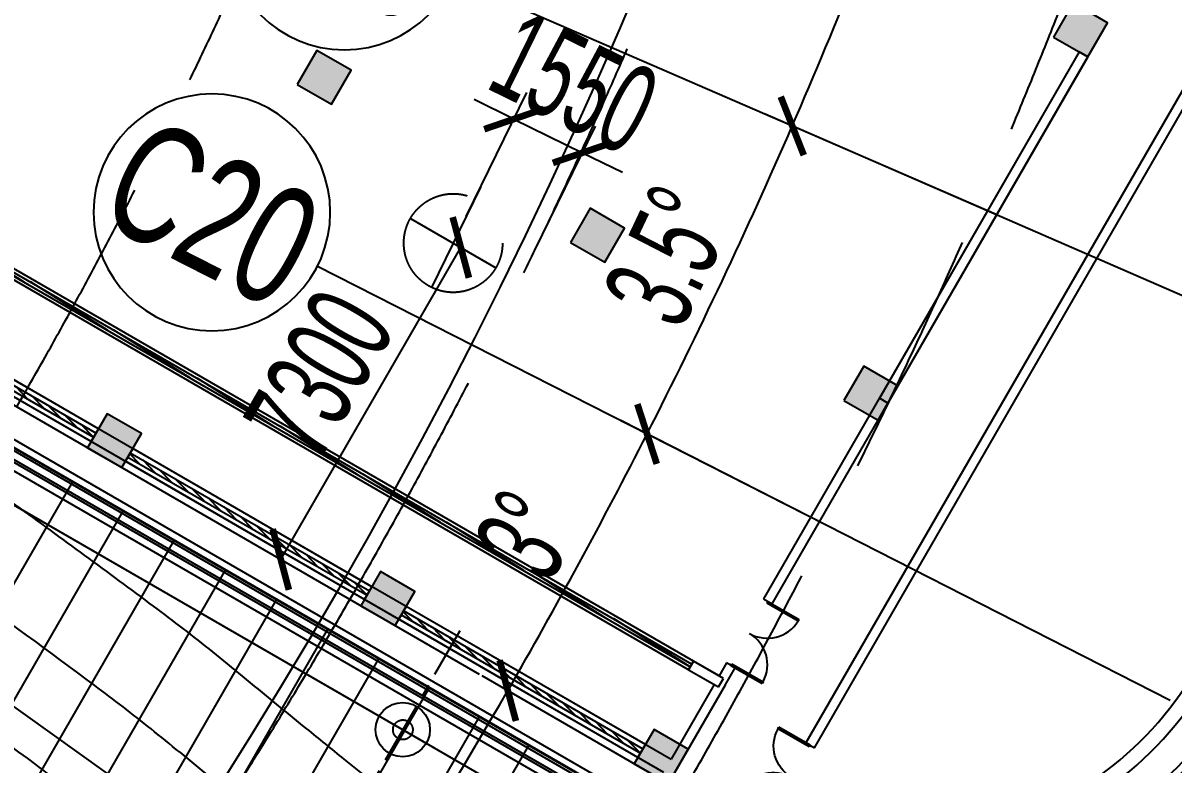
# Model space of a CAD drawing. Extents: x 1962160 to 37842216, y -162679 to 2997677.
# Drawn here: x 37701686 to 37725001, y 2698876 to 2713909 of the extents above; entities that cross this region are included whole.
import ezdxf
from ezdxf.enums import TextEntityAlignment as Align

# ---------------------------------------------------------------- set-up
doc = ezdxf.new("R2010")
doc.units = 0
doc.header["$LTSCALE"] = 1000
for name, pattern in [('CENTER', [2, 1.25, -0.25, 0.25, -0.25]), ('CENTER2', [28.575000000000003, 19.05, -3.175, 3.175, -3.175]), ('DASH', [0.35, 0.25, -0.1]), ('HIDDEN', [0.375, 0.25, -0.125])]:
    doc.linetypes.add(name, pattern=pattern)
doc.layers.get('0').update_dxf_attribs({"color": 8})
doc.layers.get('Defpoints').update_dxf_attribs({"color": 8})
for name, color, linetype in [('#幕墙线-平面', 8, 'Continuous'), ('#标注', 8, 'Continuous'), ('#虚线', 8, 'HIDDEN'), ('#轴线', 8, 'CENTER2'), ('1-WIN-1', 8, 'Continuous'), ('A-AL-E', 8, 'Continuous'), ('A-COLS-PLAN-C', 8, 'DASH'), ('A-COLS-PLAN-S', 8, 'DASH'), ('A-DETL-ALUM', 8, 'Continuous'), ('A-FLOR', 8, 'Continuous'), ('A-FLOR-OTLN', 8, 'Continuous'), ('A-GRID', 8, 'CENTER'), ('A-HATH', 8, 'Continuous'), ('A-ROOF-DRAN', 8, 'Continuous'), ('A-STRS-HRAL', 8, 'Continuous'), ('COLUMN', 8, 'Continuous'), ('DIM', 8, 'Continuous'), ('G-ACCS', 8, 'Continuous'), ('PUB_HATCH', 8, 'Continuous'), ('周边建筑', 8, 'Continuous'), ('水-雨水-压力流-标识', 8, 'Continuous')]:
    doc.layers.add(name, color=color, linetype=linetype)
doc.layers.add('A-X-CHEK', color=8, linetype='Continuous', plot=False)
doc.styles.add('#文字', font='jrs.shx', dxfattribs={"width": 0.7, "bigfont": 'hztxt.shx'})
doc.styles.add('JHZX', font='jrs.shx', dxfattribs={"width": 0.6, "bigfont": 'jhz.shx'})
doc.dimstyles.new('JZBZ-600', dxfattribs={"dimscale": 600, "dimtxt": 3, "dimasz": 1.5, "dimexe": 1, "dimexo": 1, "dimgap": 0.5, "dimtad": 1, "dimdec": 0, "dimdsep": 46, "dimtxsty": 'JHZX', "dimblk1": 'ARCHTICK', "dimblk2": 'ARCHTICK', "dimsah": 1, "dimcen": 0, "dimclrd": 1, "dimclre": 1, "dimclrt": 2, "dimadec": 1, "dimazin": 2, "dimtfac": 1, "dimtdec": 0, "dimtix": 1, "dimtmove": 0, "dimatfit": 3, "dimfxl": 1, "dimtolj": 1, "dimlwd": -1, "dimlwe": -1, "dimarcsym": 1})
pattern_1 = [(45, (0, 0), (-112.2532015133644, 112.2532015133644), []), (135, (0, 0), (-112.2532015133644, -112.2532015133644), [])]

# ---------------------------------------------------------------- blocks, each defined once
blk = doc.blocks.new('排水沟区域')
at = {"layer": 'A-HATH'}
h = blk.add_hatch(dxfattribs=at)
h.set_pattern_fill('ANSI37', color=256, scale=100)
h.set_pattern_definition(pattern_1)
edge = h.paths.add_edge_path()
edge.add_arc((35778522.43798675, 2918796.431129921), 1000.000000004119, 120.2513389293086, 180.0611081181993)
edge.add_arc((35647972.51224888, 2918657.177441949), 129550.0000067052, -26.115268491145287, 0.06111572363391815, ccw=False)
edge.add_arc((35744722.34777939, 2871227.947781294), 21800.00000028814, 300.02065612525064, 333.8847315070043, ccw=False)
edge.add_line((35755629.15340651, 2852352.524844979), (35755680.94668974, 2851978.750137373))
edge.add_arc((35744722.34777935, 2871227.947781334), 22150.00000034079, 299.6529283032327, 333.8847315069859)
edge.add_arc((35647972.51224888, 2918657.177441952), 129900.000006708, 333.8847315088539, 360.0611157236328)
edge.add_arc((35778522.43798663, 2918796.431262648), 650.0000000304941, 140.4372062808601, 180.0611157224816, ccw=False)
edge.add_arc((35647972.51119545, 2918657.17751794), 130050.0010594674, 0.2437463736575025, 0.4419274721068583)
h = blk.add_hatch(dxfattribs=at)
h.set_pattern_fill('ANSI37', color=256, scale=100)
h.set_pattern_definition(pattern_1)
edge = h.paths.add_edge_path()
edge.add_arc((35647972.51225499, 2918657.177441645), 65100.0000012061, 322.14232842016406, 322.4531751002439, ccw=False)
edge.add_line((35699371.4155573, 2878705.171991638), (35710098.52591892, 2872511.871939205))
edge.add_arc((35680273.52592783, 2820853.456598331), 59649.99999998869, 38.01189623978013, 60.00000000987711, ccw=False)
edge.add_arc((35744722.34777962, 2871227.947781262), 22150.00000015055, 218.0118962393887, 299.374672109322)
edge.add_line((35755587.33435256, 2851925.75705647), (35755535.64254402, 2852298.799455345))
edge.add_arc((35744722.34777962, 2871227.947781258), 21800.00000013873, 218.0118962393722, 299.73721067603617, ccw=False)
edge.add_arc((35680273.52592785, 2820853.45659831), 59999.99999999597, 38.01189623980522, 60.00000000990575)
edge.add_line((35710273.52591886, 2872814.98083056), (35699587.40959853, 2878984.612962234))
blk.add_lwpolyline([(35778018.6438231, 2919660.254862337, 0.267059757463226), (35777522.43855549, 2918795.364592261, -0.1147152888506291), (35764296.79246084, 2861632.057232466, -0.1488447251193125), (35755629.15340651, 2852352.524844979), (35755680.94668974, 2851978.750137373, 0.1504851812571762), (35764611.06106812, 2861477.994769538, 0.1147152888506304), (35777872.43835638, 2918795.737926901, -0.1746354431980764), (35778021.33543294, 2919210.431541297, 0.0008647283863250318)], format="xyb", close=True, dxfattribs=at)
blk = doc.blocks.new('A$C58e34137')
at = {"layer": 'A-X-CHEK'}
blk.add_blockref('排水沟区域', (-35647972.51433039, -2918657.17947907), dxfattribs=at)
blk = doc.blocks.new('1100')
at = {"layer": 'A-DETL-ALUM', "ltscale": 0.3}
blk.add_circle((35572079.41488183, 2737404.62498665), 550, dxfattribs=at)
blk = doc.blocks.new('_YZHK')
blk.add_circle((0, 0), 0.5)
blk = doc.blocks.new('ASDFASD')
at = {"layer": 'A-COLS-PLAN-C', "ltscale": 0.3, "xscale": 400, "yscale": 400, "zscale": 400}
blk.add_blockref('_YZHK', (35743702.64604042, 2861366.632988048), dxfattribs=at)
blk = doc.blocks.new('$WINLIB2D$00000039')
for points in [[(-0.4999999999983409, 0.5000000000445652), (-0.4999999999999964, -0.4999999999999716)], [(0.5000000000016591, 0.4999999999536158), (-0.4999999999983409, 0.5000000000445652)], [(0.4999999999983338, -0.5000000000463842), (0.4999999999999609, 0.4999999999999432)], [(-0.499999999999428, 0.1666666667124446), (0.500000000000572, 0.1666666666205998)], [(-0.3838834764901549, -0.166666666632409), (-0.4479860405916831, 0.1666666667079113)], [(-0.3158924398378069, -0.166666666637866), (-0.3799950039392748, 0.1666666667006353)], [(-0.2479014031851996, -0.166666666645142), (-0.3120039672867243, 0.1666666666951784)], [(-0.1799103665328481, -0.1666666666505989), (-0.2440129306343159, 0.1666666666887977)], [(-0.1119193298802692, -0.1666666666569512), (-0.1760218939817904, 0.1666666666824455)], [(-0.04392829322788927, -0.1666666666633319), (-0.1080308573293216, 0.1666666666760648)], [(0.02406274342471804, -0.1666666666696841), (-0.04003982067680312, 0.1666666666697125)], [(0.09205378007703402, -0.1666666666751411), (0.02795121597557682, 0.1666666666642556)], [(0.1600448167296129, -0.1666666666815217), (0.0959422526280953, 0.1666666666578749)], [(0.2280358533819644, -0.166666666687874), (0.163933289280525, 0.1666666666505989)], [(0.2960268900345753, -0.1666666666942547), (0.231924325933047, 0.1666666666460657)], [(0.3640179266869801, -0.1666666667006069), (0.2999153625854838, 0.166666666639685)], [(0.4320089633395341, -0.1666666667060639), (0.3679063992380058, 0.166666666632409)], [(0.4999999999916831, -0.1666666667115209), (0.4358974358904746, 0.1666666666260568)], [(-0.4518745131427302, -0.1666666666260284), (-0.5000000000072298, 0.08358586507802102)], [(-0.500000000000572, -0.1666666666214951), (0.499999999999428, -0.1666666667124446)], [(0.4999999999983338, -0.5000000000463842), (-0.5000000000016662, -0.4999999999554348)]]:
    blk.add_lwpolyline(points)
blk = doc.blocks.new('$DorLib2D$00000002')
at = {"layer": '1-WIN-1'}
for p, q in [((-0.5000000000002274, 1.70530256582424e-13), (-0.5, 0.4875000000000114)), ((-0.4750000000001364, 0.4875000000002387), (-0.5, 0.4875000000000114)), ((-0.4750000000001364, 1.70530256582424e-13), (-0.4750000000001364, 0.4875000000002387)), ((0.4749999999999091, 5.684341886080801e-14), (0.4749999999999091, 0.4875000000001251)), ((0.4749999999999091, 0.4875000000001251), (0.4999999999997726, 0.4875000000001251)), ((0.5, -5.684341886080801e-14), (0.4999999999997726, 0.4875000000001251)), ((-0.5000000000002274, 1.70530256582424e-13), (-0.4750000000001364, 1.70530256582424e-13)), ((0.5, -5.684341886080801e-14), (0.4749999999999091, 5.684341886080801e-14))]:
    blk.add_line(p, q, dxfattribs=at)
for centre, start, end in [((-0.4875000000001819, 5.684341886080801e-14), 0, 88.53071642340379), ((0.4874999999999545, 5.684341886080801e-14), 91.46928357659621, 180)]:
    blk.add_arc(centre, 0.4875, start, end, dxfattribs=at)
blk = doc.blocks.new('_FZH')
blk.add_lwpolyline([(-0.5, -0.5), (0.5, -0.5), (0.5, 0.5), (-0.5, 0.5)], close=True)
at = {"layer": 'PUB_HATCH'}
blk.add_solid([(-0.5, -0.5), (0.5, -0.5), (-0.5, 0.5), (0.5, 0.5)], dxfattribs=at)
blk = doc.blocks.new('567')
at = {"layer": '周边建筑'}
for p, q in [((79588.02985151112, 88437.29776327312), (67813.23524376005, 99417.47137111425)), ((67676.8355717361, 99271.20063079102), (79451.63017948717, 88291.02702295082)), ((67195.64971416444, 96985.2587800324), (67059.25004214793, 96838.98803970916)), ((67195.64971413463, 96985.25856994092), (67059.25004213303, 96838.98782961816)), ((67059.25004214793, 96838.98803970916), (72983.21502527595, 91314.8013232206)), ((67059.25004213303, 96838.98782961816), (76417.8337489292, 88111.96733819693)), ((67195.64971416444, 96985.2587800324), (73119.614697285, 91461.07206354244)), ((76554.2334209308, 88258.23807852017), (67195.64971413463, 96985.25856994092)), ((73119.614697285, 91461.07206354244), (72983.21502527595, 91314.8013232206)), ((79451.63017948717, 88291.02702295082), (79588.02985151112, 88437.29776327312)), ((76417.8337489292, 88111.96733819693), (76554.2334209308, 88258.23807852017)), ((77651.2639733702, 87235.24053843273), (77514.86430136114, 87088.96979811043)), ((77946.54912798107, 86959.88267704844), (77651.2639733702, 87235.24053843273)), ((77514.86430136114, 87088.96979811043), (77737.0140858069, 86881.81177273393)), ((77805.21392181516, 86954.94714289904), (77327.88447584957, 86443.0739806816)), ((77737.0140858069, 86881.81177273393), (77327.88447584212, 86443.07398068206)), ((77474.15521618724, 86306.67430867255), (77951.48466213793, 86818.54747088999)), ((77474.15521617979, 86306.6743086651), (77883.28482611477, 86745.41210072534)), ((77951.48466213793, 86818.54747088999), (77805.21392181516, 86954.94714289904)), ((77883.28482611477, 86745.41210072534), (79163.15836526453, 85551.91071712924)), ((77946.54912798107, 86959.88267704844), (79445.82421632111, 85561.78603891982)), ((77327.88447584212, 86443.07398068206), (77474.15521617979, 86306.6743086651)), ((77327.88447584957, 86443.0739806816), (77474.15521618724, 86306.67430867255)), ((58569.47624302655, 63465.12863388611), (79163.15836526453, 85551.91071712924)), ((58714.9179366231, 63181.2020795648), (79382.5644761771, 85347.31120870961))]:
    blk.add_line(p, q, dxfattribs=at)
blk.add_lwpolyline([(51545.86369138211, 114974.0141785215, -0.06666786033998978), (79983.71774893254, 97358.1270108968, -0.4327152502716894), (80756.21607623994, 85720.67174874991), (59352.30016976595, 62767.78205864877, -0.3893999561661833), (48564.77200990915, 61928.61147829099, 0.1645435660436389), (999.9999528080225, 78693.64650399983)], format="xyb", dxfattribs=at)
for radius in [7399.999999997053, 7099.999999997052]:
    blk.add_arc((74905.38625394553, 91176.6586156115), radius, 316.9999997712495, 50.59548439696344, dxfattribs=at)
at = {"layer": 'COLUMN', "xscale": 800.000000000408, "yscale": 800.000000000408, "zscale": 800.000000000408, "rotation": 47.00000000001015}
for p in [(66630.30886431038, 96965.51646539429), (72846.81532806903, 91168.53040486434), (68482.0258236751, 86487.86671450082), (79063.32179810107, 85371.54433583561), (64117.23631926626, 81807.20302413823), (74698.53229370713, 80690.88064547209), (70333.7427892983, 76010.2169551095)]:
    blk.add_blockref('_FZH', p, dxfattribs=at)
at = {"layer": '周边建筑'}
for name, p, xscale, yscale, zscale, rotation in [('$DorLib2D$00000002', (77034.54886115342, 87673.60393831134), 1500, 1500, 200, 317.0000000001526), ('$DorLib2D$00000002', (80068.34529171884, 87852.66362306476), -1500.000000000001, 1500, 200, 137.0000000001527), ('$WINLIB2D$00000039', (67625.23237909377, 75891.62554929405), 28668.06737196897, 200, 28668.06737196897, 47.00000000000413), ('$WINLIB2D$00000039', (67625.23237910122, 75891.62554930104), 28668.06737196897, 200.0000000000001, 28668.06737196897, 47.00000000000397), ('$WINLIB2D$00000039', (76955.92499743402, 82961.2761676535), 5600, 299.9999999999999, 5600, 47.00000000000436), ('$WINLIB2D$00000039', (72591.13549303263, 78280.61247729557), 5600, 299.9999999999999, 5600, 47.00000000000436), ('$WINLIB2D$00000039', (68226.3459886238, 73599.94878692972), 5600, 299.9999999999999, 5600, 47.00000000000436)]:
    blk.add_blockref(name, p, dxfattribs=dict(at, xscale=xscale, yscale=yscale, zscale=zscale, rotation=rotation))
blk = doc.blocks.new('总体道路0521')
at = {"layer": 'G-ACCS'}
blk.add_line((35648068.32808612, 2918594.665559466), (35648041.65957485, 2918613.688023686), dxfattribs=at)
blk = doc.blocks.new('A$C06ac024f')
at = {"layer": 'A-AL-E'}
blk.add_line((101589.8477521315, -59576.68340815231), (62999.84299910814, -37296.73377597518), dxfattribs=at)
for points in [[(147247.0268306136, 934.9976814794354), (130544.2487986535, 789.2347458549775, 0.411971782924628), (129899.9214165211, 138.5661601070315, -0.1147152888506085), (116638.5441282466, -57179.17699726066, -0.5535839278639791), (79298.22443350405, -61069.74940975336, 0.09623666010405146), (62126.00897890329, -46145.29982751934), (51398.89861740917, -39951.99977517687)], [(147245.6210697815, 1134.993029267993), (130542.5034915507, 989.2271304680035, 0.4119717829241812), (129699.9215302989, 138.3528260248713, -0.1147152888506127), (116458.9620669484, -57091.14130415907, -0.5535839278638499), (79455.80101504922, -60946.5843946375, 0.09623666010405128), (62226.00897887349, -45972.09474674379), (51522.52881834656, -39792.43759728689)], [(123777.9805633649, -24348.15376469167, -0.06675319751200123), (112989.6129839644, -56099.62711645942, -0.4327152502716672), (101614.8477521315, -59533.38213796448), (63025.62622740865, -37253.88470285665, -0.3161234074541413), (59062.56976918876, -27379.22548662778, -0.3161234074541413)]]:
    blk.add_lwpolyline(points, format="xyb", dxfattribs=at)
blk.add_arc((105689.8477521315, -52475.27509712335), 8199.999999995012, 239.9999999953818, 333.5954845277489, dxfattribs=at)
at = {"layer": 'A-FLOR-OTLN'}
blk.add_lwpolyline([(107226.3362906799, -63927.87709462829), (55482.87519954145, -34053.77590486221)], dxfattribs=at)
at = {"layer": 'A-ROOF-DRAN'}
for points in [[(97303.70176269859, -46299.39495230466), (96309.65237525105, -48327.1342901499)], [(95883.80543696135, -46929.22398365336), (97615.8562445268, -47929.22398365336)]]:
    blk.add_lwpolyline(points, dxfattribs=at)
at = {"layer": 'A-STRS-HRAL'}
for points in [[(107626.9789506048, -66090.61860063765, 0.1478818297267307), (116144.6934596747, -56937.07884122431, 0.1147152888506323), (129349.9217294008, 137.9794913837686, -0.2921176914160799), (130044.202333577, 1227.491356804036, -0.0004314041199048056), (130046.12688227, 1003.083227803465, 0.2670597927611648), (129549.9216156229, 138.1928254636005, -0.1147152888506291), (116324.2755209729, -57025.11453433149, -0.1488447251181333), (107656.6364667341, -66304.6469217604), (107626.9789505079, -66090.6186006954)], [(62825.62622740865, -37600.29486436816), (101414.8477521315, -59879.79229947738, 0.1653430325044177), (106813.8457701206, -60951.07172376709), (106786.3939477056, -60752.9611531226, -0.1653070570733526), (101514.8477521315, -59706.58721872047), (62925.62622740865, -37427.08978361171, -0.2993344803254237), (58486.30520709604, -28589.53009189107, -0.002117859348563154), (58242.01538074017, -29083.96067959536, 0.2840107938774867), (62825.62622740865, -37600.29486436862)]]:
    blk.add_lwpolyline(points, format="xyb", dxfattribs=at)
blk.add_lwpolyline([(124224.6663587168, -24148.15376469167, -0.06731369427257837), (113347.8836701885, -56277.50942415465, -0.2464161646341747), (106912.8993210867, -60937.34605284547), (106885.4474986643, -60739.23548219865, 0.2463790203140951), (113168.7483270764, -56188.5682703061, 0.06683138501878852), (123981.8070139214, -24348.15376469167), (123777.9805633724, -24348.15376469167, 0.0004038850595433777), (123817.154448621, -24148.15376469167)], format="xyb", close=True, dxfattribs=at)
at = {"xscale": 1000, "yscale": 1000, "zscale": 1000}
blk.add_blockref('总体道路0521', (-35647972511.19448, -2918657176.530752), dxfattribs=at)
at = {"layer": 'A-COLS-PLAN-S'}
blk.add_blockref('ASDFASD', (-35647972.51693987, -2918657.171766797), dxfattribs=at)
at = {"layer": '周边建筑', "rotation": 283.0000003899075}
blk.add_blockref('567', (-0.006137371063232422, 0.004641769453883171), dxfattribs=at)
at = {"layer": '水-雨水-压力流-标识'}
blk.add_blockref('1100', (-35476351.3790034, -2794693.355861423), dxfattribs=at)
blk = doc.blocks.new('A$C80b62fe7')
at = {"layer": '#幕墙线-平面'}
for points in [[(218646.7388422862, 190065.3955623615), (201593.5581931472, 189916.5747094234, 0.4119717829255389), (200691.4998581558, 189005.6386893718, -0.1147152888506106), (187456.6657422855, 131802.6192673431, -0.5535839278639024), (150554.6522832364, 127957.7149734693, 0.09623666010403958), (133307.5872725919, 142947.2166410601), (122272.0149562731, 149318.607285982)], [(218649.0077415183, 189805.4054623647), (201595.8270923793, 189656.5846094266, 0.411971782924628), (200951.4997102469, 189005.9160236786, -0.1147152888506085), (187690.1224219725, 131688.1728663109, -0.5535839278639791), (150349.8027272299, 127797.6004538182, 0.09623666010405146), (133177.5872726291, 142722.0500360522), (122142.0149563104, 149093.4406809756)], [(195084.6700434908, 164469.0136061809, -0.06675319751200197), (184274.0672237352, 132652.0992471087, -0.4327152502716498), (172536.4260458574, 129108.8011206249), (133941.2579975277, 151391.7317827353, -0.3343935613356593), (130022.9198136404, 162147.9228028324, -0.3343935613356593)], [(194829.5588570908, 164519.1960988799, -0.06675319751200183), (184041.1912776902, 132767.7227471122, -0.4327152502716672), (172666.4260458574, 129333.9677256071), (134077.2045211345, 151613.4651607149, -0.3341902026022402), (130271.6078319177, 162072.0659009404)], [(182890.1506619751, 128857.4927687338, -0.01076884053948309), (180713.1183873489, 127017.3219446596, -0.03626417041005763), (180017.3510643169, 126533.4092689361, -0.01789582498917662), (178678.5651120767, 125803.0327644255, -0.02393234155112224), (177635.0724715889, 125342.3119623968, -0.02024565277453521), (176282.0939080566, 124882.7548401933, -0.02452695748600125), (175135.6211134866, 124604.7360344734, -0.02222244207336522), (173952.372189112, 124432.6469757305, -0.0215327851687353), (172720.4147801623, 124362.4374498986, -0.02144207312743361), (171656.9050181285, 124393.2962371935, -0.0173272516336457), (170347.9559182674, 124533.2770384322, -0.03019079122238872), (168875.1888210997, 124834.2001912165, -0.02660506623024319), (167253.7182845175, 125362.7555940663, -0.02908310061926759), (165302.5325971171, 126249.2614454161, -0.04667064726213276), (164182.3949038014, 126979.7548202109, -0.001278206255868129), (163090.3869561926, 127851.5207071807, -0.001770644411277189), (162305.9307893589, 128485.6337761669, -0.001424014314989564), (160987.4808338359, 129565.4002510905, 0.003344552771131238), (160424.3559326157, 130022.9783236948, 0.008983710404575783), (159339.4108686224, 130861.0222703721, 0.003615762373146569), (156592.339115195, 132874.5071188109, 0.0006613127029095337)], [(173945.6968086883, 128460.3663734002, -0.01045501911056014), (173553.0880393535, 128412.668604786, -0.02153278516857772), (172664.9376542941, 128362.0527174594, -0.0214420731274291), (171944.1991386786, 128382.9656581231, -0.01732725163365384), (170910.8314967602, 128493.4754025461, -0.03019079122256962), (169910.9077868536, 128697.784825203, -0.02660506623029596), (168693.8722720593, 129094.5053836647, -0.02908310061930554), (167165.9814727828, 129788.6905360701, -0.04667064726211993), (166669.9615904167, 130112.1679442455, -0.001278206255869709), (165593.9365309104, 130971.1744583081, -0.001770644411273564), (164831.5125523657, 131587.4778661183, -0.001424014314986788), (163530.6897997484, 132652.8082506475, 0.003344552771157811), (162926.0347054079, 133144.1324880603, 0.008983710404549561), (161727.3436487988, 134070.0372340898, 0.003615762373135348), (158933.6118264422, 136117.7218960961, 0.0006613127029093515), (157234.0347760245, 137341.2283422733, 0.001027735854683763), (156129.9226829186, 138130.4172370327, 0.001861813057788651), (154512.1674485579, 139272.6764075179, 0.01174549583909836), (154098.4078371376, 139548.2630980932), (152167.7545739487, 140769.7115137717), (150378.8046443462, 141901.5098013827)]]:
    blk.add_lwpolyline(points, format="xyb", dxfattribs=at)
for centre, radius, start, end in [((71051.57360945642, 188867.3555372115), 128529.4436852644, 333.5022467601689, 195.775796910644), ((71051.57360945642, 188867.3555372115), 127529.4436852644, 333.539850647279, 195.7883970499479), ((18751.9059285894, -58066.99562537391), 237496.587005586, 53.34586096808233, 54.17452899415015), ((136562.5567281246, 100252.4279372268), 40153.25846619939, 51.28700168376271, 53.34586096808233), ((126503.067820996, 87701.969407083), 56237.63990875113, 50.52048951770528, 51.28700168376271), ((351210.1592808589, 360492.1652187551), 297185.2907045887, 230.5204895092236, 230.8468489277043)]:
    blk.add_arc(centre, radius, start, end, dxfattribs=at)
blk = doc.blocks.new('DASWQE')
at = {"layer": '#幕墙线-平面', "ltscale": 10}
for points in [[(82197.74965686351, -64128.31036268221), (89041.68519145995, -52274.26629303303)], [(83123.34807862341, -64891.79932165286), (90066.48442476988, -52865.93440625072)], [(84088.93109756708, -65604.04735596431), (91099.08413472772, -53462.1061267592)], [(85091.66537542641, -66262.96449555643), (92136.45433405787, -54061.03209059266)], [(86128.60855993629, -66866.6172607583), (93175.55103731155, -54660.9548519263)], [(87196.71791864187, -67413.23433575686), (94213.32519288361, -55260.11404000688)], [(88292.8592672795, -67901.21176621784), (95246.73162999004, -55856.75152465282)], [(89413.81616651267, -68329.11766581703), (96272.73799415678, -56449.11657519266)], [(90556.29935999215, -68695.69641786441), (97288.33364515007, -57035.47099767905)], [(91716.95642615855, -68999.8723596977), (98290.53849119693, -57614.09423532989)]]:
    blk.add_lwpolyline(points, dxfattribs=at)
at = {"layer": 'DIM', "ltscale": 10}
blk.add_blockref('A$C80b62fe7', (-71047.03888088465, -188862.9763723449), dxfattribs=at)
blk = doc.blocks.new('_ARCHTICK')
at = {"const_width": 0.15}
blk.add_lwpolyline([(-0.5, -0.5), (0.5, 0.5)], dxfattribs=at)
blk = doc.blocks.new('*D155')
at = {"layer": '#标注', "color": 1, "transparency": 16777216}
for p, q in [((36873853.31221078, 2864816.496296467), (36877503.31220946, 2871138.481741818)), ((36877867.96772259, 2870927.947783146), (36878022.92745173, 2870838.48174182)), ((36874217.96772391, 2864605.962337796), (36874372.92745305, 2864516.496296469))]:
    blk.add_line(p, q, dxfattribs=at)
at = {"layer": 'Defpoints', "color": 0, "transparency": 16777216}
for p in [(36877348.35248033, 2871227.947783146), (36877503.31220946, 2871138.481741818), (36873698.35248165, 2864905.962337796)]:
    blk.add_point(p, dxfattribs=at)
at = {"layer": '#标注', "color": 1, "transparency": 16777216, "xscale": 900, "yscale": 900, "zscale": 900}
for p, rotation in [((36877503.31220946, 2871138.481741818), 60.00000000001737), ((36873853.31221078, 2864816.496296467), 240.0000000000174)]:
    blk.add_blockref('_ARCHTICK', p, dxfattribs=dict(at, rotation=rotation))
at = {"layer": '#标注', "color": 2, "transparency": 16777216, "insert": (36874639.08172558, 2868577.489019135), "char_height": 1800, "attachment_point": 5, "rotation": 60.00000000001737, "style": 'JHZX'}
blk.add_mtext('\\A1;7300', dxfattribs=at)
blk = doc.blocks.new('*D156')
at = {"layer": '#标注', "color": 1, "transparency": 16777216}
for p, q in [((36877612.45955962, 2871766.693967041), (36878844.06641255, 2874279.021519337)), ((36878579.95933326, 2873740.275335439), (36877771.8400574, 2874136.435954386)), ((36878579.95933326, 2873740.275335439), (36879971.72030832, 2873057.998713922)), ((36879004.22053468, 2871084.417345524), (36880235.82738762, 2873596.74489782)), ((36879971.72030832, 2873057.998713922), (36880779.83958416, 2872661.838094974))]:
    blk.add_line(p, q, dxfattribs=at)
at = {"layer": 'Defpoints', "color": 0, "transparency": 16777216}
for p in [(36879971.72030832, 2873057.998713922), (36877348.35248032, 2871227.947783142), (36878740.11345538, 2870545.671161626)]:
    blk.add_point(p, dxfattribs=at)
at = {"layer": '#标注', "color": 1, "transparency": 16777216, "xscale": 900, "yscale": 900, "zscale": 900}
for p, rotation in [((36878579.95933326, 2873740.275335439), 333.88473150955), ((36879971.72030832, 2873057.998713922), 153.8847315095499)]:
    blk.add_blockref('_ARCHTICK', p, dxfattribs=dict(at, rotation=rotation))
at = {"layer": '#标注', "color": 2, "transparency": 16777216, "insert": (36879804.05397938, 2874476.629392477), "char_height": 1800, "attachment_point": 5, "rotation": 333.88473150954997, "style": 'JHZX'}
blk.add_mtext('\\A1;1550', dxfattribs=at)
blk = doc.blocks.new('*D159')
at = {"layer": '#标注', "color": 1, "transparency": 16777216}
for p, q in [((36888760.94316844, 2856208.819365203), (36877935.96776515, 2862459.411938431)), ((36882278.00955412, 2846131.057047322), (36872101.88054591, 2853390.285546722))]:
    blk.add_line(p, q, dxfattribs=at)
blk.add_arc((36780603.45404898, 2918661.469190486), 112993.4582868331, 324.4975139136738, 329.9968636039304, dxfattribs=at)
at = {"layer": 'Defpoints', "color": 0, "transparency": 16777216}
for p in [(36780603.45404898, 2918661.469190486), (36874642.33027782, 2856017.943002751), (36889280.5419878, 2855908.790921688), (36882766.46374652, 2845782.614079349)]:
    blk.add_point(p, dxfattribs=at)
at = {"layer": '#标注', "color": 1, "transparency": 16777216, "xscale": 900, "yscale": 900, "zscale": 900}
for p, rotation in [((36878455.56658451, 2862159.383494912), 59.99686360393037), ((36872590.33473831, 2853041.842578752), 234.4975139136738)]:
    blk.add_blockref('_ARCHTICK', p, dxfattribs=dict(at, rotation=rotation))
at = {"layer": '#标注', "color": 2, "transparency": 16777216, "insert": (36874623.14640015, 2858179.44900335), "char_height": 1800, "attachment_point": 5, "rotation": 57.247188758800384, "style": 'JHZX'}
blk.add_mtext('\\A1;5.5°', dxfattribs=at)
blk = doc.blocks.new('*D160')
at = {"layer": '#标注', "color": 1, "transparency": 16777216}
for p, q in [((36891881.99417456, 2861956.421528554), (36880744.64742597, 2867631.763580071)), ((36888760.94316843, 2856208.819365203), (36877935.96776508, 2862459.411938468))]:
    blk.add_line(p, q, dxfattribs=at)
blk.add_arc((36780603.45404897, 2918661.469190497), 112993.4582867599, 329.9968636039249, 332.9976294272809, dxfattribs=at)
at = {"layer": 'Defpoints', "color": 0, "transparency": 16777216}
for p in [(36780603.45404897, 2918661.469190497), (36879427.00468808, 2863876.184170887), (36892416.58681849, 2861684.005110081), (36889280.54198779, 2855908.790921686)]:
    blk.add_point(p, dxfattribs=at)
at = {"layer": '#标注', "color": 1, "transparency": 16777216, "xscale": 900, "yscale": 900, "zscale": 900}
for p, rotation in [((36881279.2400699, 2867359.347161599), 62.99762942728093), ((36878455.56658444, 2862159.383494947), 239.9968636039249)]:
    blk.add_blockref('_ARCHTICK', p, dxfattribs=dict(at, rotation=rotation))
at = {"layer": '#标注', "color": 2, "transparency": 16777216, "insert": (36878846.89462642, 2865313.519846411), "char_height": 1800, "attachment_point": 5, "rotation": 61.497246515603734, "style": 'JHZX'}
blk.add_mtext('\\A1;3°', dxfattribs=at)
blk = doc.blocks.new('*D161')
at = {"layer": '#标注', "color": 1, "transparency": 16777216}
for p, q in [((36895136.25227564, 2868855.705937676), (36883673.20210895, 2873840.530997375)), ((36891881.99417457, 2861956.421528554), (36880744.64742598, 2867631.763580071))]:
    blk.add_line(p, q, dxfattribs=at)
blk.add_arc((36780603.45404898, 2918661.469190499), 112993.4582867596, 332.9976294272797, 336.4976923137912, dxfattribs=at)
at = {"layer": 'Defpoints', "color": 0, "transparency": 16777216}
for p in [(36780603.45404898, 2918661.469190499), (36882302.93838355, 2869419.85567425), (36895686.47868364, 2868616.434334811), (36892416.5868185, 2861684.005110079)]:
    blk.add_point(p, dxfattribs=at)
at = {"layer": '#标注', "color": 1, "transparency": 16777216, "xscale": 900, "yscale": 900, "zscale": 900}
for p, rotation in [((36884223.42851695, 2873601.259394512), 66.49769231379123), ((36881279.24006991, 2867359.347161599), 242.9976294272797)]:
    blk.add_blockref('_ARCHTICK', p, dxfattribs=dict(at, rotation=rotation))
at = {"layer": '#标注', "color": 2, "transparency": 16777216, "insert": (36881713.6756699, 2870969.7466437), "char_height": 1800, "attachment_point": 5, "rotation": 64.74766087053548, "style": 'JHZX'}
blk.add_mtext('\\A1;3.5°', dxfattribs=at)
blk = doc.blocks.new('*D162')
at = {"layer": '#标注', "color": 1, "transparency": 16777216}
for p, q in [((36897963.24793501, 2875940.810231948), (36886217.25704238, 2880216.520459775)), ((36895136.25227564, 2868855.70593768), (36883673.20210886, 2873840.530997409))]:
    blk.add_line(p, q, dxfattribs=at)
blk.add_arc((36780603.45404895, 2918661.469190462), 112993.4582866792, 336.4976923138119, 339.9977638094157, dxfattribs=at)
at = {"layer": 'Defpoints', "color": 0, "transparency": 16777216}
for p in [(36780603.45404895, 2918661.469190462), (36885119.42621619, 2875720.426148614), (36898527.05549785, 2875735.576141017), (36895686.47868364, 2868616.434334815)]:
    blk.add_point(p, dxfattribs=at)
at = {"layer": '#标注', "color": 1, "transparency": 16777216, "xscale": 900, "yscale": 900, "zscale": 900}
for p, rotation in [((36886781.06460522, 2880011.286368839), 69.99776380941569), ((36884223.42851686, 2873601.259394543), 246.4976923138118)]:
    blk.add_blockref('_ARCHTICK', p, dxfattribs=dict(at, rotation=rotation))
at = {"layer": '#标注', "color": 2, "transparency": 16777216, "insert": (36884436.64331953, 2877231.454447592), "char_height": 1800, "attachment_point": 5, "rotation": 68.24772806161378, "style": 'JHZX'}
blk.add_mtext('\\A1;3.5°', dxfattribs=at)
blk = doc.blocks.new('*D111')
at = {"layer": '#标注', "color": 1, "transparency": 16777216}
for p, q in [((36874861.74352521, 3000598.950161402), (36862409.03545138, 2989773.976182932)), ((36882278.00955416, 2846131.05704728), (36868845.5192631, 2855713.238666661))]:
    blk.add_line(p, q, dxfattribs=at)
blk.add_arc((36780603.45404898, 2918661.4691905), 108993.4582866235, 324.4975139136607, 40.99999999999096, dxfattribs=at)
at = {"layer": 'Defpoints', "color": 0, "transparency": 16777216}
for p in [(36875314.56927335, 3000992.585578796), (36780603.45404898, 2918661.4691905), (36887940.50926641, 2899731.84884221), (36882766.46374656, 2845782.614079307)]:
    blk.add_point(p, dxfattribs=at)
at = {"layer": '#标注', "color": 1, "transparency": 16777216, "xscale": 900, "yscale": 900, "zscale": 900}
for p, rotation in [((36862861.86119953, 2990167.611600326), 130.999999999991), ((36869333.9734555, 2855364.795698687), 234.4975139136607)]:
    blk.add_blockref('_ARCHTICK', p, dxfattribs=dict(at, rotation=rotation))
at = {"layer": '#标注', "color": 2, "transparency": 16777216, "insert": (36890670.12673368, 2923945.957177582), "char_height": 1800, "attachment_point": 5, "rotation": 272.7487569568263, "style": 'JHZX'}
blk.add_mtext('\\A1;76.5°', dxfattribs=at)
blk = doc.blocks.new('*U246')
blk.add_line((20, 4.898587196589413e-16), (0, 0))
blk.add_circle((24, 0), 4)
at = {"style": 'JHZX', "width": 0.75}
blk.add_attdef('AXES', text='', height=4, dxfattribs=at).set_placement((23.99999999999997, 0), align=Align.MIDDLE_CENTER)
blk = doc.blocks.new('DOTE-11')
at = {"layer": '#虚线', "ltscale": 20}
blk.add_circle((36877348.35248032, 2871227.947783144), 1000, dxfattribs=at)
for radius, end in [(117099.9999999995, 50.90588039648975), (109299.9999999995, 50.72061515791979), (101499.9999999995, 50.50683943095017), (93699.99999999953, 50.25741948715695)]:
    blk.add_arc((36780598.51695531, 2918657.177440438), radius, 329.9999999848261, end, dxfattribs=at)
at = {"layer": '#轴线'}
for p, q in [((36836630.36058016, 2886307.177440433), (36907557.8411501, 2845357.177440436)), ((36835734.86067245, 2884803.468611047), (36890521.10266908, 2853172.617046411))]:
    blk.add_line(p, q, dxfattribs=at)
for radius, end in [(146599.9999999995, 183.9998103525153), (138799.9999999995, 210.1884172151102), (130399.9999999995, 210.3293811306592), (127949.9999999995, 210.3740096847854), (109299.9999999995, 329.9999999848261)]:
    blk.add_arc((36780598.51695531, 2918657.177440438), radius, 324.4999999903098, end, dxfattribs=at)
at = {"layer": 'A-GRID'}
blk.add_line((36870977.29045098, 2852097.805077631), (36877489.18275731, 2863376.733405618), dxfattribs=at)
blk = doc.blocks.new('ZW-5001')
at = {"layer": '#标注'}
ref = blk.add_blockref('*U246', (36888354.30911738, 2871813.669385796), dxfattribs=dict(at, xscale=-600.0000000000001, yscale=600.0000000000001, rotation=336.5497024281585))
ref.add_attrib('AXES', 'C19', dxfattribs={"layer": '0', "height": 2399.999999999998, "rotation": 336.5497024740372, "style": '#文字', "width": 0.7}).set_placement((36875143.66801234, 2877544.198288716), align=Align.MIDDLE_CENTER)
ref = blk.add_blockref('*U246', (36885293.61000155, 2865322.746818608), dxfattribs=dict(at, xscale=-599.9999999999999, yscale=600, rotation=333.0497214547053))
ref.add_attrib('AXES', 'C20', dxfattribs={"layer": '0', "height": 2399.999999999998, "rotation": 333.0497215327829, "style": '#文字', "width": 0.7}).set_placement((36872457.4476582, 2871849.073213177), align=Align.MIDDLE_CENTER)
for base, center, p1, p2, picture, middle in [((36887940.50926641, 2899731.84884221), (36780603.45404899, 2918661.4691905), (36882766.46374656, 2845782.614079307), (36875314.56927335, 3000992.585578796), '*D111', (36890670.12673368, 2923945.957177579)), ((36874642.33027782, 2856017.943002751), (36780603.45404897, 2918661.469190489), (36882766.46374651, 2845782.614079347), (36889280.54198779, 2855908.790921687), '*D159', (36874623.14640015, 2858179.449003344)), ((36879427.00468808, 2863876.184170887), (36780603.45404897, 2918661.469190496), (36889280.54198779, 2855908.790921689), (36892416.58681849, 2861684.005110081), '*D160', (36878846.89462642, 2865313.519846417)), ((36882302.93838355, 2869419.85567425), (36780603.45404898, 2918661.469190499), (36892416.5868185, 2861684.005110081), (36895686.47868364, 2868616.434334813), '*D161', (36881713.6756699, 2870969.746643703)), ((36885119.42621619, 2875720.426148614), (36780603.45404895, 2918661.469190463), (36895686.47868364, 2868616.434334816), (36898527.05549785, 2875735.576141018), '*D162', (36884436.64331953, 2877231.454447584))]:
    dim = blk.add_angular_dim_3p(base=base, center=center, p1=p1, p2=p2, dimstyle='JZBZ-600', dxfattribs=at)
    dim.commit()
    dim.dimension.update_dxf_attribs({"geometry": picture, "text_midpoint": middle})
for p1, p2, distance, picture, middle in [((36877348.35248032, 2871227.947783143), (36878740.11345538, 2870545.671161626), 2797.9716171252503, '*D156', (36879804.05397938, 2874476.629392477)), ((36873698.35248164, 2864905.962337798), (36877348.35248032, 2871227.947783144), -178.9320826575257, '*D155', (36874639.08172558, 2868577.489019135))]:
    dim = blk.add_aligned_dim(p1=p1, p2=p2, distance=distance, dimstyle='JZBZ-600', dxfattribs=at)
    dim.commit()
    dim.dimension.update_dxf_attribs({"geometry": picture, "text_midpoint": middle})
blk = doc.blocks.new('FDGFH')
at = {"layer": 'A-FLOR'}
blk.add_blockref('ZW-5001', (-36780598.51155947, -2918657.163268261), dxfattribs=at)
at = {"layer": 'A-GRID'}
blk.add_blockref('DOTE-11', (-36780598.51155947, -2918657.163268261), dxfattribs=at)

msp = doc.modelspace()

# ---------------------------------------------------------------- linework, layer by layer
at = {"layer": '#标注', "ltscale": 10}
msp.add_arc((37613670.29957374, 2756893.476689796), 133919.6669144286, 333.9778101328699, 71.90950720445645, dxfattribs=at)

# ---------------------------------------------------------------- block references
at = {"layer": 'A-STRS-HRAL'}
msp.add_blockref('DASWQE', (37613652.56708944, 2756885.970215484), dxfattribs=at)
at = {"layer": 'DIM', "ltscale": 10}
for name, p in [('A$C06ac024f', (37613657.10216346, 2756879.841327364)), ('A$C58e34137', (37613657.09747919, 2756879.847001005))]:
    msp.add_blockref(name, p, dxfattribs=at)
at = {"layer": 'DIM'}
msp.add_blockref('FDGFH', (37613657.09676763, 2756879.827155179), dxfattribs=at)

doc.saveas('drawing.dxf')
